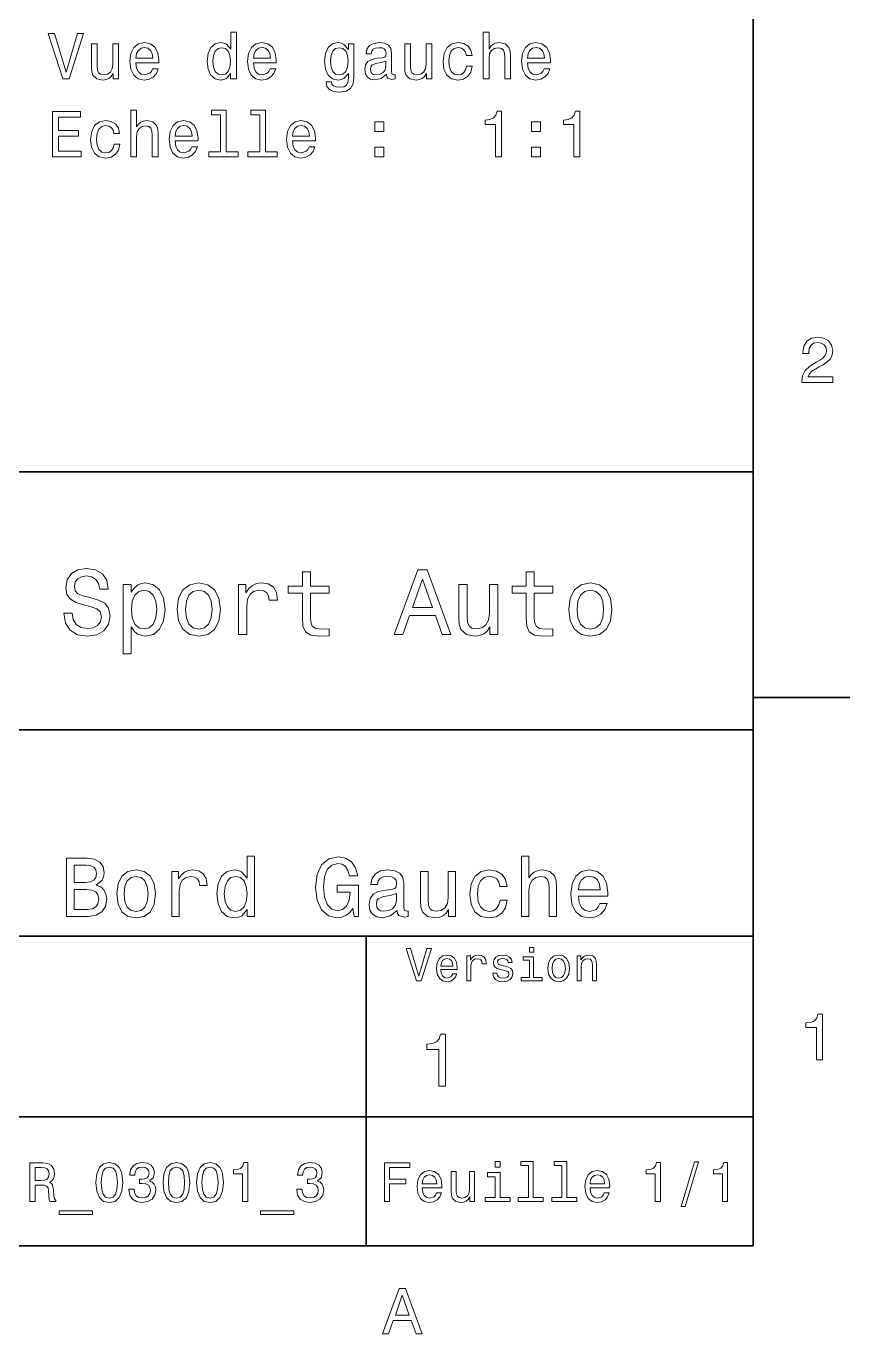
# Model space of a CAD drawing. Extents: x 0 to 297, y 0 to 210.
# Drawn here: x 230.6 to 294.5, y 3.2 to 104.5 of the extents above; entities that cross this region are included whole.
import ezdxf

# ---------------------------------------------------------------- set-up
doc = ezdxf.new("R2010")
doc.units = 0

msp = doc.modelspace()

# ---------------------------------------------------------------- linework, layer by layer
at = {"color": 7, "lineweight": 35}
for p, q in [((287, 10), (287, 200)), ((97, 70), (287, 70)), ((287, 70), (287, 10)), ((162, 50), (287, 50)), ((162, 34), (287, 34)), ((257, 10), (257, 34)), ((162, 20), (287, 20)), ((10, 10), (287, 10)), ((97, 10), (287, 10))]:
    msp.add_line(p, q, dxfattribs=at)
at = {"color": 7, "lineweight": 35, "ltscale": 0.1875}
msp.add_line((287, 52.5), (294.5, 52.5), dxfattribs=at)
at = {"color": 7, "lineweight": 13}
for points in [[(234.602112, 103.968216), (233.724579, 100.987671), (232.821854, 103.968216), (232.342743, 103.968216), (233.472427, 100.463173), (233.976746, 100.463173), (235.081207, 103.968216)], [(246.488998, 100.88176), (246.488998, 100.463173), (246.9328, 100.463173), (246.9328, 104.084213), (246.494034, 104.084213), (246.494034, 102.757843), (246.156143, 103.141129), (245.949371, 103.231903), (245.712341, 103.267204), (245.283661, 103.166344), (244.950806, 102.883919), (244.733948, 102.430031), (244.65831, 101.819801), (244.733948, 101.209572), (244.950806, 100.750633), (245.283661, 100.463173), (245.712341, 100.367355), (245.949371, 100.402657), (246.161179, 100.493431)], [(266.076904, 100.463173), (266.520691, 100.463173), (266.520691, 102.026573), (266.566071, 102.384644), (266.712341, 102.646889), (266.93927, 102.808273), (267.241882, 102.86879), (267.483948, 102.818359), (267.635254, 102.68219), (267.710907, 102.455246), (267.736115, 102.152657), (267.736115, 100.463173), (268.179932, 100.463173), (268.179932, 102.243431), (268.159729, 102.601501), (268.06897, 102.899055), (267.771423, 103.171387), (267.307434, 103.267204), (267.055267, 103.231903), (266.838409, 103.136086), (266.65686, 102.984787), (266.520691, 102.778015), (266.520691, 104.084213), (266.076904, 104.084213)], [(237.80455, 103.171387), (237.360748, 103.171387), (237.360748, 101.607986), (237.310318, 101.244873), (237.164063, 100.982628), (236.937119, 100.821243), (236.639572, 100.770813), (236.402542, 100.811157), (236.251236, 100.93219), (236.165512, 101.138962), (236.14534, 101.431473), (236.14534, 103.171387), (235.701538, 103.171387), (235.701538, 101.391129), (235.71666, 101.033058), (235.812485, 100.735504), (236.104996, 100.463173), (236.574005, 100.367355), (236.826172, 100.402657), (237.04303, 100.493431), (237.22963, 100.649773), (237.38092, 100.876717), (237.38092, 100.463173), (237.80455, 100.463173)], [(239.141006, 101.688675), (240.916229, 101.688675), (240.921265, 101.895447), (240.840576, 102.475418), (240.618683, 102.909142), (240.265656, 103.171387), (239.796631, 103.267204), (239.337692, 103.166344), (238.984665, 102.883919), (238.757721, 102.424988), (238.677032, 101.819801), (238.752686, 101.199486), (238.97963, 100.74559), (239.327606, 100.463173), (239.781494, 100.367355), (240.174866, 100.432915), (240.497635, 100.604385), (240.734665, 100.876717), (240.870834, 101.23983), (240.432083, 101.23983), (240.341293, 101.038101), (240.210175, 100.886803), (239.836975, 100.76577), (239.549515, 100.821243), (239.332657, 100.997757), (239.191437, 101.285217), (239.141006, 101.673546)], [(239.141006, 102.061874), (239.196487, 102.409859), (239.332657, 102.667061), (239.539429, 102.823402), (239.811768, 102.878876), (240.079056, 102.823402), (240.285828, 102.667061), (240.411911, 102.409859), (240.457291, 102.061874)], [(245.787979, 102.86879), (246.08049, 102.798187), (246.302399, 102.601501), (246.433517, 102.273689), (246.483948, 101.819801), (246.433517, 101.36087), (246.302399, 101.033058), (246.08049, 100.831329), (245.787979, 100.76577), (245.510605, 100.831329), (245.298798, 101.033058), (245.157578, 101.365913), (245.112198, 101.819801), (245.157578, 102.268646), (245.298798, 102.596458), (245.510605, 102.798187)], [(248.249084, 101.688675), (250.024292, 101.688675), (250.029343, 101.895447), (249.948654, 102.475418), (249.726746, 102.909142), (249.373718, 103.171387), (248.904694, 103.267204), (248.44577, 103.166344), (248.092743, 102.883919), (247.865799, 102.424988), (247.78511, 101.819801), (247.860748, 101.199486), (248.087692, 100.74559), (248.435684, 100.463173), (248.889572, 100.367355), (249.282944, 100.432915), (249.605713, 100.604385), (249.842743, 100.876717), (249.978912, 101.23983), (249.540146, 101.23983), (249.449371, 101.038101), (249.318237, 100.886803), (248.945053, 100.76577), (248.657578, 100.821243), (248.44072, 100.997757), (248.299515, 101.285217), (248.249084, 101.673546)], [(248.249084, 102.061874), (248.30455, 102.409859), (248.44072, 102.667061), (248.647491, 102.823402), (248.91983, 102.878876), (249.187119, 102.823402), (249.39389, 102.667061), (249.519974, 102.409859), (249.565369, 102.061874)], [(256.040863, 100.584213), (256.040863, 103.171387), (255.617233, 103.171387), (255.617233, 102.732628), (255.269257, 103.131042), (255.057434, 103.231903), (254.820404, 103.267204), (254.391739, 103.166344), (254.058884, 102.883919), (253.842026, 102.430031), (253.766373, 101.819801), (253.842026, 101.204529), (254.058884, 100.750633), (254.391739, 100.463173), (254.820404, 100.367355), (255.062485, 100.402657), (255.264206, 100.493431), (255.617233, 100.876717), (255.617233, 100.493431), (255.576889, 100.190842), (255.465942, 99.973976), (255.25412, 99.8479), (254.936401, 99.802513), (254.659027, 99.832771), (254.462341, 99.908417), (254.346344, 100.039543), (254.311035, 100.216057), (253.88237, 100.216057), (253.88237, 100.195885), (253.947937, 99.873116), (254.149658, 99.631042), (254.472427, 99.474701), (254.911194, 99.419228), (255.435684, 99.494873), (255.783661, 99.706688), (255.980347, 100.074844)], [(254.225311, 101.819801), (254.270691, 102.268646), (254.40686, 102.601501), (254.618683, 102.798187), (254.901093, 102.86879), (255.198654, 102.798187), (255.420547, 102.601501), (255.556717, 102.268646), (255.607147, 101.819801), (255.556717, 101.36087), (255.420547, 101.033058), (255.198654, 100.831329), (254.901093, 100.76577), (254.618683, 100.831329), (254.40686, 101.033058), (254.270691, 101.365913)], [(258.577606, 100.8162), (258.577606, 100.801071), (258.602814, 100.629601), (258.678467, 100.50856), (258.996185, 100.412743), (259.243317, 100.453087), (259.243317, 100.796028), (259.137421, 100.780899), (258.996185, 100.846458), (258.970978, 101.048187), (258.970978, 102.450203), (258.910461, 102.808273), (258.733948, 103.060432), (258.426331, 103.211731), (257.992584, 103.267204), (257.56897, 103.206688), (257.256287, 103.035217), (257.059601, 102.767929), (256.994049, 102.414902), (256.994049, 102.384644), (257.392456, 102.384644), (257.427765, 102.596458), (257.538696, 102.747757), (257.720276, 102.838531), (257.977478, 102.873833), (258.224579, 102.848618), (258.401093, 102.772972), (258.507019, 102.641846), (258.542297, 102.460289), (258.522125, 102.248474), (258.441437, 102.14257), (258.239716, 102.092133), (257.861481, 102.051788), (257.427765, 101.961014), (257.120117, 101.799629), (256.938568, 101.54747), (256.883087, 101.174271), (256.933533, 100.841415), (257.089844, 100.594299), (257.34201, 100.437958), (257.690002, 100.382484), (258.159027, 100.488388)], [(262.092743, 103.171387), (261.648926, 103.171387), (261.648926, 101.607986), (261.598511, 101.244873), (261.45224, 100.982628), (261.225311, 100.821243), (260.927765, 100.770813), (260.690735, 100.811157), (260.539429, 100.93219), (260.453705, 101.138962), (260.433533, 101.431473), (260.433533, 103.171387), (259.989716, 103.171387), (259.989716, 101.391129), (260.004852, 101.033058), (260.100677, 100.735504), (260.393188, 100.463173), (260.862183, 100.367355), (261.114349, 100.402657), (261.331207, 100.493431), (261.517822, 100.649773), (261.669098, 100.876717), (261.669098, 100.463173), (262.092743, 100.463173)], [(264.765656, 102.273689), (265.204407, 102.273689), (265.113647, 102.677147), (264.89679, 102.994873), (264.558868, 103.191559), (264.120117, 103.267204), (263.635956, 103.166344), (263.267822, 102.883919), (263.035828, 102.424988), (262.955139, 101.809715), (263.030792, 101.199486), (263.257721, 100.74559), (263.615784, 100.463173), (264.10498, 100.367355), (264.538696, 100.443001), (264.876587, 100.654816), (265.108582, 100.987671), (265.209442, 101.431473), (264.785828, 101.431473), (264.710175, 101.149055), (264.56897, 100.937233), (264.367249, 100.806114), (264.120117, 100.76577), (263.812469, 100.831329), (263.590576, 101.033058), (263.454407, 101.36087), (263.409027, 101.824844), (263.454407, 102.278732), (263.595612, 102.606544), (263.822571, 102.808273), (264.120117, 102.878876), (264.382355, 102.833488), (264.579041, 102.717499), (264.710175, 102.525856)], [(269.501251, 101.688675), (271.276459, 101.688675), (271.281494, 101.895447), (271.200806, 102.475418), (270.978912, 102.909142), (270.625885, 103.171387), (270.15686, 103.267204), (269.697937, 103.166344), (269.34491, 102.883919), (269.11795, 102.424988), (269.037262, 101.819801), (269.112915, 101.199486), (269.339844, 100.74559), (269.687836, 100.463173), (270.141724, 100.367355), (270.535095, 100.432915), (270.85788, 100.604385), (271.09491, 100.876717), (271.231079, 101.23983), (270.792297, 101.23983), (270.701538, 101.038101), (270.570404, 100.886803), (270.197205, 100.76577), (269.909729, 100.821243), (269.692871, 100.997757), (269.551666, 101.285217), (269.501251, 101.673546)], [(269.501251, 102.061874), (269.556702, 102.409859), (269.692871, 102.667061), (269.899658, 102.823402), (270.171997, 102.878876), (270.43927, 102.823402), (270.646057, 102.667061), (270.772125, 102.409859), (270.817505, 102.061874)], [(258.527191, 101.411301), (258.466675, 101.149055), (258.305267, 100.947319), (258.063202, 100.8162), (257.765656, 100.770813), (257.574005, 100.796028), (257.437836, 100.876717), (257.352112, 101.017929), (257.326904, 101.214615), (257.347076, 101.391129), (257.427765, 101.517204), (257.750519, 101.658417), (258.159027, 101.718933), (258.527191, 101.839973)], [(232.665512, 94.416344), (234.884521, 94.416344), (234.884521, 94.839973), (233.129486, 94.839973), (233.129486, 96.025131), (234.692886, 96.025131), (234.692886, 96.443718), (233.129486, 96.443718), (233.129486, 97.492714), (234.844177, 97.492714), (234.844177, 97.916344), (232.665512, 97.916344)], [(238.752686, 94.416344), (239.196487, 94.416344), (239.196487, 95.979744), (239.241882, 96.337814), (239.388123, 96.60006), (239.615082, 96.761444), (239.917664, 96.82196), (240.159744, 96.77153), (240.311035, 96.635361), (240.386688, 96.408417), (240.411911, 96.105827), (240.411911, 94.416344), (240.855713, 94.416344), (240.855713, 96.196602), (240.835541, 96.554672), (240.744751, 96.852226), (240.447205, 97.124557), (239.983231, 97.220375), (239.731064, 97.185074), (239.514206, 97.089256), (239.332657, 96.937958), (239.196487, 96.731186), (239.196487, 98.037384), (238.752686, 98.037384)], [(245.707291, 97.664185), (245.707291, 94.789543), (244.794464, 94.789543), (244.794464, 94.416344), (247.058884, 94.416344), (247.058884, 94.789543), (246.151093, 94.789543), (246.151093, 98.037384), (245.011322, 98.037384), (245.011322, 97.664185)], [(248.743317, 97.664185), (248.743317, 94.789543), (247.83049, 94.789543), (247.83049, 94.416344), (250.09491, 94.416344), (250.09491, 94.789543), (249.187119, 94.789543), (249.187119, 98.037384), (248.047348, 98.037384), (248.047348, 97.664185)], [(267.03006, 94.416344), (267.488983, 94.416344), (267.488983, 97.941559), (267.146057, 97.941559), (267.055267, 97.633926), (266.873718, 97.427155), (266.596344, 97.306114), (266.213043, 97.26577), (266.213043, 96.9077), (267.03006, 96.9077)], [(273.102112, 94.416344), (273.561035, 94.416344), (273.561035, 97.941559), (273.218109, 97.941559), (273.127319, 97.633926), (272.94577, 97.427155), (272.668396, 97.306114), (272.285095, 97.26577), (272.285095, 96.9077), (273.102112, 96.9077)], [(237.441437, 96.22686), (237.880203, 96.22686), (237.789429, 96.630318), (237.572571, 96.948044), (237.234665, 97.14473), (236.795914, 97.220375), (236.311768, 97.119514), (235.943604, 96.83709), (235.711624, 96.378159), (235.63092, 95.762886), (235.706573, 95.152657), (235.933517, 94.698761), (236.291595, 94.416344), (236.780777, 94.320526), (237.214493, 94.396172), (237.552399, 94.607986), (237.784378, 94.940842), (237.885254, 95.384644), (237.461624, 95.384644), (237.385971, 95.102226), (237.244751, 94.890404), (237.04303, 94.759285), (236.795914, 94.718941), (236.488281, 94.7845), (236.266373, 94.986229), (236.130203, 95.314041), (236.084808, 95.778015), (236.130203, 96.231903), (236.271408, 96.559715), (236.498367, 96.761444), (236.795914, 96.832047), (237.058151, 96.786659), (237.254852, 96.67067), (237.385971, 96.479027)], [(242.177032, 95.641846), (243.952255, 95.641846), (243.957291, 95.848618), (243.876602, 96.428589), (243.654694, 96.862312), (243.301682, 97.124557), (242.832657, 97.220375), (242.373718, 97.119514), (242.020691, 96.83709), (241.793747, 96.378159), (241.713058, 95.772972), (241.788712, 95.152657), (242.015656, 94.698761), (242.363632, 94.416344), (242.81752, 94.320526), (243.210892, 94.386086), (243.533661, 94.557556), (243.770691, 94.829887), (243.90686, 95.193001), (243.468109, 95.193001), (243.377319, 94.991272), (243.246201, 94.839973), (242.873001, 94.718941), (242.585541, 94.774414), (242.368683, 94.950928), (242.227463, 95.238388), (242.177032, 95.626717)], [(242.177032, 96.015045), (242.232513, 96.363029), (242.368683, 96.620232), (242.575455, 96.776573), (242.847778, 96.832047), (243.115082, 96.776573), (243.321854, 96.620232), (243.447922, 96.363029), (243.493317, 96.015045)], [(251.28511, 95.641846), (253.060318, 95.641846), (253.065369, 95.848618), (252.98468, 96.428589), (252.762772, 96.862312), (252.409744, 97.124557), (251.94072, 97.220375), (251.481796, 97.119514), (251.128769, 96.83709), (250.901825, 96.378159), (250.821121, 95.772972), (250.896774, 95.152657), (251.123718, 94.698761), (251.47171, 94.416344), (251.925598, 94.320526), (252.31897, 94.386086), (252.641739, 94.557556), (252.878769, 94.829887), (253.014923, 95.193001), (252.576172, 95.193001), (252.485397, 94.991272), (252.354263, 94.839973), (251.981064, 94.718941), (251.693604, 94.774414), (251.476746, 94.950928), (251.335541, 95.238388), (251.28511, 95.626717)], [(251.28511, 96.015045), (251.340576, 96.363029), (251.476746, 96.620232), (251.683517, 96.776573), (251.955856, 96.832047), (252.223145, 96.776573), (252.429916, 96.620232), (252.556, 96.363029), (252.601379, 96.015045)], [(257.664795, 96.373116), (258.360748, 96.373116), (258.360748, 97.124557), (257.664795, 97.124557)], [(269.808868, 96.373116), (270.504852, 96.373116), (270.504852, 97.124557), (269.808868, 97.124557)], [(257.664795, 94.416344), (258.360748, 94.416344), (258.360748, 95.167786), (257.664795, 95.167786)], [(269.808868, 94.416344), (270.504852, 94.416344), (270.504852, 95.167786), (269.808868, 95.167786)], [(290.76947, 76.916786), (293.175079, 76.916786), (293.175079, 77.350502), (291.273773, 77.350502), (291.3797, 77.587532), (291.561249, 77.784218), (292.121033, 78.142288), (292.418579, 78.293587), (292.751434, 78.510445), (292.988464, 78.762604), (293.124634, 79.060158), (293.175079, 79.398056), (293.089355, 79.821686), (292.852325, 80.154541), (292.489197, 80.366356), (292.020172, 80.442001), (291.536041, 80.35627), (291.167877, 80.119232), (290.930847, 79.740997), (290.850159, 79.241714), (290.850159, 79.171112), (291.309082, 79.171112), (291.309082, 79.211456), (291.354462, 79.554398), (291.490631, 79.806557), (291.707489, 79.967941), (291.994965, 80.023415), (292.287476, 79.972984), (292.504333, 79.846901), (292.645538, 79.650215), (292.695984, 79.403099), (292.660675, 79.171112), (292.56485, 78.974426), (292.403473, 78.802956), (292.181549, 78.651657), (291.884003, 78.490273), (291.389771, 78.177589), (291.041779, 77.844742), (290.835022, 77.441284), (290.76947, 76.931915)], [(234.20462, 59.030979), (233.548996, 59.030979), (233.693085, 58.267288), (234.053314, 57.70533), (234.608078, 57.366714), (235.357361, 57.244236), (236.099426, 57.359509), (236.654175, 57.67651), (237.007202, 58.17363), (237.136902, 58.82925), (237.028824, 59.420029), (236.726227, 59.801872), (236.236313, 60.054031), (235.580704, 60.241352), (235.018738, 60.378242), (234.651306, 60.536743), (234.442368, 60.767288), (234.377533, 61.127522), (234.442368, 61.451729), (234.629684, 61.696686), (234.917877, 61.862389), (235.314133, 61.920029), (235.71759, 61.84798), (236.034592, 61.653458), (236.24353, 61.32925), (236.344391, 60.889767), (237, 60.889767), (237, 60.904179), (236.884735, 61.581409), (236.546112, 62.085732), (236.01297, 62.402737), (235.292511, 62.510807), (234.644104, 62.402737), (234.139771, 62.100143), (233.815567, 61.631844), (233.700287, 61.026657), (233.793961, 60.486309), (234.067734, 60.118874), (234.5, 59.873917), (235.09079, 59.6866), (235.674362, 59.520893), (236.113831, 59.362389), (236.380402, 59.131844), (236.47406, 58.757202), (236.387619, 58.375359), (236.164276, 58.087173), (235.825653, 57.907059), (235.386169, 57.849422), (234.896255, 57.928673), (234.521622, 58.159222), (234.283875, 58.533859)], [(252.05043, 60.579971), (252.05043, 58.64193), (252.093658, 58.015129), (252.29538, 57.582851), (252.698853, 57.330688), (253.383286, 57.244236), (254.132568, 57.280258), (254.132568, 57.827808), (253.585022, 57.78458), (253.087891, 57.842216), (252.82132, 58.022331), (252.706055, 58.324928), (252.684448, 58.75), (252.684448, 60.579971), (254.132568, 60.579971), (254.132568, 61.120316), (252.684448, 61.120316), (252.684448, 62.251438), (252.05043, 62.251438), (252.05043, 61.120316), (250.955322, 61.120316), (250.955322, 60.579971)], [(259.175781, 57.381123), (259.838623, 57.381123), (260.364563, 58.850864), (262.360229, 58.850864), (262.886169, 57.381123), (263.563416, 57.381123), (261.733429, 62.388329), (260.998566, 62.388329)], [(269.399109, 60.579971), (269.399109, 58.64193), (269.442352, 58.015129), (269.644073, 57.582851), (270.047546, 57.330688), (270.731995, 57.244236), (271.481262, 57.280258), (271.481262, 57.827808), (270.933716, 57.78458), (270.436584, 57.842216), (270.170013, 58.022331), (270.054749, 58.324928), (270.033142, 58.75), (270.033142, 60.579971), (271.481262, 60.579971), (271.481262, 61.120316), (270.033142, 61.120316), (270.033142, 62.251438), (269.399109, 62.251438), (269.399109, 61.120316), (268.304016, 61.120316), (268.304016, 60.579971)], [(238.786743, 60.652016), (238.786743, 61.25), (238.15274, 61.25), (238.15274, 55.882565), (238.786743, 55.882565), (238.786743, 57.971901), (239.010101, 57.633286), (239.262253, 57.409943), (239.896271, 57.244236), (240.50145, 57.381123), (240.976959, 57.791786), (241.286743, 58.440201), (241.402023, 59.319164), (241.286743, 60.190922), (240.976959, 60.839336), (240.50145, 61.242794), (239.896271, 61.386887), (239.550446, 61.343658), (239.255051, 61.206772), (239.002899, 60.976223)], [(242.338623, 59.311958), (242.453888, 58.432995), (242.785309, 57.78458), (243.311249, 57.381123), (244.017303, 57.244236), (244.716141, 57.381123), (245.242081, 57.777374), (245.573486, 58.425793), (245.695969, 59.311958), (245.573486, 60.190922), (245.242081, 60.846542), (244.716141, 61.242794), (244.017303, 61.386887), (243.311249, 61.242794), (242.785309, 60.839336), (242.453888, 60.190922)], [(247.100861, 57.381123), (247.734863, 57.381123), (247.734863, 59.592937), (247.799713, 60.12608), (247.994232, 60.507923), (248.311249, 60.738472), (248.736313, 60.817722), (249.053314, 60.767288), (249.291077, 60.623199), (249.435165, 60.378242), (249.485596, 60.046829), (250.126801, 60.046829), (250.040344, 60.630402), (249.802597, 61.048271), (249.406342, 61.30043), (248.865997, 61.386887), (248.498566, 61.32925), (248.181549, 61.185158), (247.900574, 60.940201), (247.677246, 60.608788), (247.677246, 61.25), (247.100861, 61.25)], [(260.595093, 59.463257), (261.365997, 61.667866), (262.136902, 59.463257)], [(267.194519, 61.25), (266.560516, 61.25), (266.560516, 59.016571), (266.488464, 58.497837), (266.279541, 58.123196), (265.955322, 57.892651), (265.530243, 57.820602), (265.19165, 57.878242), (264.975494, 58.051151), (264.853027, 58.346542), (264.824219, 58.764408), (264.824219, 61.25), (264.190186, 61.25), (264.190186, 58.706772), (264.211792, 58.195244), (264.348694, 57.770172), (264.766571, 57.381123), (265.436584, 57.244236), (265.796814, 57.294666), (266.106628, 57.424351), (266.373199, 57.647694), (266.589325, 57.971901), (266.589325, 57.381123), (267.194519, 57.381123)], [(272.698853, 59.311958), (272.814117, 58.432995), (273.145508, 57.78458), (273.671448, 57.381123), (274.377502, 57.244236), (275.076355, 57.381123), (275.602295, 57.777374), (275.933716, 58.425793), (276.056183, 59.311958), (275.933716, 60.190922), (275.602295, 60.846542), (275.076355, 61.242794), (274.377502, 61.386887), (273.671448, 61.242794), (273.145508, 60.839336), (272.814117, 60.190922)], [(239.788193, 57.8134), (239.363129, 57.907059), (239.053314, 58.195244), (238.858795, 58.663544), (238.793945, 59.319164), (238.858795, 59.967579), (239.053314, 60.435879), (239.363129, 60.716858), (239.788193, 60.817722), (240.177246, 60.716858), (240.48703, 60.428673), (240.681564, 59.960373), (240.753601, 59.319164), (240.681564, 58.67075), (240.48703, 58.195244), (240.177246, 57.907059)], [(242.98703, 59.319164), (243.05188, 59.967579), (243.253601, 60.435879), (243.57782, 60.72406), (244.017303, 60.824928), (244.449585, 60.72406), (244.773773, 60.443081), (244.97551, 59.967579), (245.047546, 59.319164), (244.97551, 58.663544), (244.773773, 58.188038), (244.449585, 57.899853), (244.017303, 57.806194), (243.57782, 57.899853), (243.253601, 58.188038), (243.05188, 58.663544)], [(273.34726, 59.319164), (273.412109, 59.967579), (273.613831, 60.435879), (273.938019, 60.72406), (274.377502, 60.824928), (274.809784, 60.72406), (275.134003, 60.443081), (275.335724, 59.967579), (275.407776, 59.319164), (275.335724, 58.663544), (275.134003, 58.188038), (274.809784, 57.899853), (274.377502, 57.806194), (273.938019, 57.899853), (273.613831, 58.188038), (273.412109, 58.663544)], [(236.069168, 37.961815), (236.523056, 38.337894), (236.639771, 38.590778), (236.67868, 38.902016), (236.594391, 39.388329), (236.341507, 39.738472), (235.932999, 39.95245), (235.362396, 40.030258), (233.760803, 40.030258), (233.760803, 35.530258), (235.453171, 35.530258), (236.056198, 35.621037), (236.503601, 35.886887), (236.782425, 36.308357), (236.879684, 36.87896), (236.82132, 37.261528), (236.66571, 37.57925), (236.412827, 37.812679)], [(247.766571, 36.068443), (247.766571, 35.530258), (248.337189, 35.530258), (248.337189, 40.185879), (247.773056, 40.185879), (247.773056, 38.480545), (247.338623, 38.973343), (247.072769, 39.090057), (246.768005, 39.135445), (246.216858, 39.005764), (245.78891, 38.642651), (245.510101, 38.059078), (245.412827, 37.274494), (245.510101, 36.489914), (245.78891, 35.899857), (246.216858, 35.530258), (246.768005, 35.407059), (247.072769, 35.45245), (247.345108, 35.569164)], [(255.96254, 36.133286), (256.072754, 35.530258), (256.396973, 35.530258), (256.396973, 37.961815), (254.756485, 37.961815), (254.756485, 37.41066), (255.768005, 37.41066), (255.768005, 37.371758), (255.690216, 36.775215), (255.482712, 36.334293), (255.164978, 36.055473), (254.769455, 35.964695), (254.328537, 36.081409), (253.984863, 36.431557), (253.764404, 37.008644), (253.6866, 37.799709), (253.757935, 38.584293), (253.978394, 39.161381), (254.328537, 39.511528), (254.80188, 39.634724), (255.126083, 39.569885), (255.391937, 39.388329), (255.586456, 39.083572), (255.696686, 38.675072), (256.338623, 38.675072), (256.170044, 39.29755), (255.85231, 39.764408), (255.404907, 40.049709), (254.84079, 40.153458), (254.101593, 39.991352), (253.543945, 39.518009), (253.187317, 38.772331), (253.064117, 37.780258), (253.187317, 36.7817), (253.543945, 36.036022), (254.069168, 35.562679), (254.73056, 35.407059), (255.100159, 35.458931), (255.430847, 35.588615), (255.716141, 35.815559)], [(269.047546, 35.530258), (269.618164, 35.530258), (269.618164, 37.540344), (269.676514, 38.000721), (269.864563, 38.337894), (270.156342, 38.545387), (270.54538, 38.623199), (270.856628, 38.558357), (271.051147, 38.383286), (271.148407, 38.091499), (271.180847, 37.70245), (271.180847, 35.530258), (271.751434, 35.530258), (271.751434, 37.819164), (271.725494, 38.279537), (271.608795, 38.662102), (271.226227, 39.012245), (270.6297, 39.135445), (270.305481, 39.090057), (270.026672, 38.966858), (269.793213, 38.772331), (269.618164, 38.506485), (269.618164, 40.185879), (269.047546, 40.185879)], [(235.239197, 38.162823), (234.357361, 38.162823), (234.357361, 39.492073), (235.291077, 39.492073), (235.641205, 39.453171), (235.887604, 39.336452), (236.036743, 39.135445), (236.088623, 38.837173), (236.030258, 38.538902), (235.874634, 38.331409), (235.608795, 38.201729)], [(237.651306, 37.268009), (237.755051, 36.476944), (238.053314, 35.893372), (238.526657, 35.530258), (239.162109, 35.407059), (239.791077, 35.530258), (240.264404, 35.886887), (240.562683, 36.470459), (240.672913, 37.268009), (240.562683, 38.059078), (240.264404, 38.649136), (239.791077, 39.005764), (239.162109, 39.135445), (238.526657, 39.005764), (238.053314, 38.642651), (237.755051, 38.059078)], [(238.234863, 37.274494), (238.293228, 37.858067), (238.474792, 38.279537), (238.766571, 38.538902), (239.162109, 38.629681), (239.551147, 38.538902), (239.842941, 38.286022), (240.024506, 37.858067), (240.08934, 37.274494), (240.024506, 36.684437), (239.842941, 36.256481), (239.551147, 35.997116), (239.162109, 35.912823), (238.766571, 35.997116), (238.474792, 36.256481), (238.293228, 36.684437)], [(241.937317, 35.530258), (242.507935, 35.530258), (242.507935, 37.520893), (242.566284, 38.000721), (242.741364, 38.344379), (243.026672, 38.551872), (243.409225, 38.623199), (243.694519, 38.577808), (243.908508, 38.448124), (244.038193, 38.227665), (244.083588, 37.929394), (244.660675, 37.929394), (244.582855, 38.454609), (244.368881, 38.830692), (244.012253, 39.057636), (243.52594, 39.135445), (243.195251, 39.083572), (242.909943, 38.953888), (242.657074, 38.733429), (242.456055, 38.435158), (242.456055, 39.012245), (241.937317, 39.012245)], [(246.86528, 38.623199), (247.241364, 38.532421), (247.526672, 38.279537), (247.695251, 37.858067), (247.760101, 37.274494), (247.695251, 36.684437), (247.526672, 36.262966), (247.241364, 36.003601), (246.86528, 35.919308), (246.508652, 36.003601), (246.236313, 36.262966), (246.054749, 36.690922), (245.996399, 37.274494), (246.054749, 37.851585), (246.236313, 38.273052), (246.508652, 38.532421)], [(259.40564, 35.98415), (259.40564, 35.964695), (259.438049, 35.744236), (259.535309, 35.588615), (259.943817, 35.465416), (260.261536, 35.517288), (260.261536, 35.958214), (260.125366, 35.938759), (259.943817, 36.023052), (259.911377, 36.282421), (259.911377, 38.085014), (259.833588, 38.545387), (259.606628, 38.869595), (259.21109, 39.064121), (258.653442, 39.135445), (258.108795, 39.057636), (257.706787, 38.837173), (257.453888, 38.493515), (257.369598, 38.039623), (257.369598, 38.000721), (257.881836, 38.000721), (257.927246, 38.273052), (258.069885, 38.467579), (258.303314, 38.584293), (258.634003, 38.629681), (258.951721, 38.59726), (259.17868, 38.5), (259.31485, 38.331409), (259.360229, 38.09798), (259.33429, 37.825645), (259.23056, 37.68948), (258.971191, 37.624638), (258.484863, 37.572765), (257.927246, 37.456051), (257.531708, 37.248558), (257.298279, 36.924351), (257.226959, 36.444523), (257.291779, 36.016571), (257.492798, 35.698845), (257.817017, 35.497837), (258.264404, 35.426514), (258.867432, 35.562679)], [(263.925079, 39.012245), (263.354462, 39.012245), (263.354462, 37.002159), (263.289612, 36.535301), (263.101593, 36.198124), (262.809814, 35.990631), (262.427246, 35.925793), (262.122498, 35.977665), (261.927948, 36.133286), (261.817719, 36.399136), (261.791779, 36.775215), (261.791779, 39.012245), (261.221191, 39.012245), (261.221191, 36.723343), (261.240631, 36.262966), (261.363831, 35.880402), (261.739929, 35.530258), (262.342957, 35.407059), (262.667145, 35.45245), (262.945984, 35.569164), (263.185883, 35.770172), (263.380402, 36.061958), (263.380402, 35.530258), (263.925079, 35.530258)], [(267.361664, 37.858067), (267.925781, 37.858067), (267.809082, 38.376801), (267.530273, 38.785301), (267.095825, 39.038185), (266.531708, 39.135445), (265.909241, 39.005764), (265.435883, 38.642651), (265.137604, 38.052593), (265.033875, 37.261528), (265.131134, 36.476944), (265.422913, 35.893372), (265.883301, 35.530258), (266.512268, 35.407059), (267.069885, 35.504322), (267.504333, 35.776657), (267.802612, 36.204609), (267.932281, 36.775215), (267.387604, 36.775215), (267.290344, 36.412102), (267.108795, 36.139767), (266.849426, 35.97118), (266.531708, 35.919308), (266.136169, 36.003601), (265.850861, 36.262966), (265.675781, 36.684437), (265.617432, 37.280979), (265.675781, 37.864552), (265.857361, 38.286022), (266.149139, 38.545387), (266.531708, 38.636166), (266.868896, 38.577808), (267.121765, 38.428673), (267.290344, 38.182274)], [(273.450287, 37.105907), (275.732727, 37.105907), (275.739197, 37.371758), (275.635437, 38.117435), (275.350159, 38.675072), (274.89624, 39.012245), (274.293213, 39.135445), (273.703186, 39.005764), (273.249268, 38.642651), (272.957489, 38.052593), (272.85376, 37.274494), (272.951019, 36.476944), (273.242798, 35.893372), (273.690186, 35.530258), (274.273773, 35.407059), (274.779541, 35.491352), (275.194519, 35.711815), (275.499268, 36.061958), (275.674347, 36.528816), (275.110229, 36.528816), (274.99353, 36.269451), (274.824921, 36.074928), (274.345093, 35.919308), (273.975494, 35.990631), (273.696686, 36.217579), (273.515137, 36.587173), (273.450287, 37.086452)], [(273.450287, 37.585735), (273.521606, 38.033138), (273.696686, 38.363831), (273.962524, 38.564842), (274.312683, 38.636166), (274.656342, 38.564842), (274.92218, 38.363831), (275.08429, 38.033138), (275.142639, 37.585735)], [(235.381851, 36.068443), (234.357361, 36.068443), (234.357361, 37.618156), (235.323486, 37.618156), (235.731995, 37.572765), (236.023773, 37.4366), (236.198853, 37.203171), (236.257202, 36.865993), (236.198853, 36.509365), (236.036743, 36.262966), (235.764404, 36.113831)], [(259.34079, 36.749279), (259.26297, 36.412102), (259.055481, 36.152737), (258.744232, 35.98415), (258.361664, 35.925793), (258.115295, 35.958214), (257.940216, 36.061958), (257.829956, 36.243515), (257.797546, 36.496395), (257.823486, 36.723343), (257.927246, 36.885445), (258.342224, 37.067001), (258.867432, 37.14481), (259.34079, 37.30043)], [(261.71109, 33.03458), (261.08429, 30.905619), (260.439484, 33.03458), (260.09726, 33.03458), (260.904175, 30.530979), (261.264404, 30.530979), (262.053314, 33.03458)], [(262.784576, 31.40634), (264.052582, 31.40634), (264.056183, 31.554033), (263.998566, 31.9683), (263.840057, 32.278099), (263.587891, 32.465416), (263.252869, 32.533859), (262.925079, 32.461815), (262.672913, 32.260086), (262.510803, 31.932276), (262.453156, 31.5), (262.507202, 31.056915), (262.669312, 30.732708), (262.917877, 30.530979), (263.242065, 30.462536), (263.523041, 30.509365), (263.753601, 30.631844), (263.922913, 30.826368), (264.020172, 31.085733), (263.706787, 31.085733), (263.641937, 30.941643), (263.548279, 30.833572), (263.281708, 30.747118), (263.076355, 30.786743), (262.921478, 30.912823), (262.820618, 31.118155), (262.784576, 31.395533)], [(264.794678, 30.530979), (265.111664, 30.530979), (265.111664, 31.636887), (265.144104, 31.903458), (265.241364, 32.094379), (265.399841, 32.209652), (265.612396, 32.249279), (265.770905, 32.224064), (265.889771, 32.152016), (265.961823, 32.029537), (265.98703, 31.863832), (266.307648, 31.863832), (266.264404, 32.155621), (266.145538, 32.364552), (265.947418, 32.490635), (265.677246, 32.533859), (265.49353, 32.505043), (265.335022, 32.432995), (265.194519, 32.310516), (265.082855, 32.144814), (265.082855, 32.465416), (264.794678, 32.465416)], [(267.791779, 31.658501), (267.485596, 31.730547), (267.258636, 31.8134), (267.182983, 31.982708), (267.20462, 32.101585), (267.280273, 32.188038), (267.40274, 32.242073), (267.579254, 32.263687), (267.748566, 32.242073), (267.881836, 32.177231), (267.968292, 32.079971), (268.004333, 31.950287), (268.314117, 31.950287), (268.314117, 31.957493), (268.260101, 32.191643), (268.112396, 32.375359), (267.881836, 32.490635), (267.579254, 32.533859), (267.273041, 32.490635), (267.049713, 32.371758), (266.90921, 32.195244), (266.865997, 31.971901), (266.898407, 31.755764), (266.999268, 31.604465), (267.164978, 31.496397), (267.406342, 31.420748), (267.759369, 31.334293), (267.975494, 31.244236), (268.033142, 31.17219), (268.054749, 31.064121), (268.022339, 30.930836), (267.935883, 30.829971), (267.79538, 30.765129), (267.608063, 30.743515), (267.409943, 30.765129), (267.265839, 30.840778), (267.168579, 30.963255), (267.128967, 31.132565), (266.822754, 31.132565), (266.873199, 30.844379), (267.020905, 30.635447), (267.255035, 30.509365), (267.579254, 30.462536), (267.917877, 30.509365), (268.166412, 30.635447), (268.317719, 30.837175), (268.371765, 31.100143), (268.332123, 31.327089), (268.220459, 31.481987), (268.036743, 31.582851)], [(269.992798, 33.117435), (269.657776, 33.117435), (269.657776, 32.757202), (269.992798, 32.757202)], [(271.087891, 31.496397), (271.145538, 31.056915), (271.311249, 30.732708), (271.574219, 30.530979), (271.927246, 30.462536), (272.276672, 30.530979), (272.539612, 30.729107), (272.705322, 31.053314), (272.766571, 31.496397), (272.705322, 31.935879), (272.539612, 32.263687), (272.276672, 32.461815), (271.927246, 32.533859), (271.574219, 32.461815), (271.311249, 32.260086), (271.145538, 31.935879)], [(273.350159, 30.530979), (273.667145, 30.530979), (273.667145, 31.647694), (273.699554, 31.903458), (273.804047, 32.090778), (273.966125, 32.206051), (274.182281, 32.249279), (274.355194, 32.213257), (274.463257, 32.115993), (274.517303, 31.95389), (274.535309, 31.737751), (274.535309, 30.530979), (274.852295, 30.530979), (274.852295, 31.802593), (274.837891, 32.058357), (274.773041, 32.270893), (274.560516, 32.465416), (274.229095, 32.533859), (274.04538, 32.508644), (273.890503, 32.440201), (273.757202, 32.324928), (273.65274, 32.170029), (273.65274, 32.465416), (273.350159, 32.465416)], [(262.784576, 31.672911), (262.824219, 31.921469), (262.921478, 32.105186), (263.069153, 32.216858), (263.263702, 32.256485), (263.45462, 32.216858), (263.602295, 32.105186), (263.692352, 31.921469), (263.724792, 31.672911)], [(269.981995, 30.79755), (269.981995, 32.400574), (269.167877, 32.400574), (269.167877, 32.130402), (269.664978, 32.130402), (269.664978, 30.79755), (269.016571, 30.79755), (269.016571, 30.530979), (270.637604, 30.530979), (270.637604, 30.79755)], [(271.412109, 31.5), (271.444519, 31.824207), (271.54538, 32.058357), (271.707489, 32.20245), (271.927246, 32.25288), (272.143372, 32.20245), (272.305481, 32.061958), (272.406342, 31.824207), (272.442352, 31.5), (272.406342, 31.17219), (272.305481, 30.934437), (272.143372, 30.790344), (271.927246, 30.743515), (271.707489, 30.790344), (271.54538, 30.934437), (271.444519, 31.17219)], [(291.909241, 24.416786), (292.368164, 24.416786), (292.368164, 27.942001), (292.025208, 27.942001), (291.934448, 27.634365), (291.752899, 27.427593), (291.475525, 27.306557), (291.092224, 27.266211), (291.092224, 26.90814), (291.909241, 26.90814)], [(262.631134, 22.360231), (263.155609, 22.360231), (263.155609, 26.38905), (262.763702, 26.38905), (262.659943, 26.037464), (262.452454, 25.801153), (262.135437, 25.662825), (261.697418, 25.616714), (261.697418, 25.207493), (262.631134, 25.207493)], [(230.916428, 13.428675), (231.318436, 13.428675), (231.318436, 14.695246), (231.729111, 14.695246), (232.031693, 14.682277), (232.221893, 14.621758), (232.325653, 14.479107), (232.368881, 14.224064), (232.390488, 13.835014), (232.416428, 13.579971), (232.468292, 13.428675), (232.922195, 13.428675), (232.922195, 13.510807), (232.822769, 13.631845), (232.788177, 13.856628), (232.757919, 14.340778), (232.684433, 14.699568), (232.585007, 14.81196), (232.429398, 14.894093), (232.60231, 15.002162), (232.723343, 15.153459), (232.801147, 15.34366), (232.827087, 15.572767), (232.766571, 15.93588), (232.593658, 16.208214), (232.30835, 16.372478), (231.919312, 16.428675), (230.916428, 16.428675)], [(236.043228, 14.894093), (236.108063, 14.215418), (236.311234, 13.731268), (236.635452, 13.43732), (237.085022, 13.342219), (237.530258, 13.43732), (237.854462, 13.731268), (238.053314, 14.215418), (238.122482, 14.894093), (238.053314, 15.568444), (237.971176, 15.836456), (237.854462, 16.056917), (237.530258, 16.350864), (237.085022, 16.450289), (236.635452, 16.350864), (236.311234, 16.052593), (236.108063, 15.568444)], [(238.597977, 14.371037), (238.597977, 14.340778), (238.667145, 13.925793), (238.870316, 13.614553), (239.190201, 13.415707), (239.613831, 13.342219), (240.0634, 13.415707), (240.400574, 13.605908), (240.616714, 13.908502), (240.694519, 14.297551), (240.659943, 14.552594), (240.564835, 14.760087), (240.409225, 14.92003), (240.201721, 15.036744), (240.482712, 15.270173), (240.582138, 15.641932), (240.517288, 15.979107), (240.331406, 16.23415), (240.028824, 16.394093), (239.613831, 16.450289), (239.224777, 16.381124), (238.926514, 16.190922), (238.731995, 15.888329), (238.667145, 15.486312), (238.667145, 15.456053), (239.05188, 15.456053), (239.086456, 15.73271), (239.198853, 15.931557), (239.380402, 16.052593), (239.635452, 16.095821), (239.860229, 16.061239), (240.02449, 15.970462), (240.123917, 15.823487), (240.162827, 15.62464), (240.123917, 15.412825), (240.020172, 15.270173), (239.838623, 15.183718), (239.592224, 15.157782), (239.42363, 15.162104), (239.42363, 14.820605), (239.635452, 14.829251), (239.907776, 14.790346), (240.110947, 14.6866), (240.231995, 14.518012), (240.275223, 14.297551), (240.227661, 14.04683), (240.10231, 13.860951), (239.903458, 13.744237), (239.639771, 13.705332), (239.367432, 13.748559), (239.168594, 13.878242), (239.043228, 14.085735), (238.995682, 14.371037)], [(241.247833, 14.894093), (241.312683, 14.215418), (241.515854, 13.731268), (241.840057, 13.43732), (242.289627, 13.342219), (242.734863, 13.43732), (243.059082, 13.731268), (243.257919, 14.215418), (243.327087, 14.894093), (243.257919, 15.568444), (243.175797, 15.836456), (243.059082, 16.056917), (242.734863, 16.350864), (242.289627, 16.450289), (241.840057, 16.350864), (241.515854, 16.052593), (241.312683, 15.568444)], [(243.850143, 14.894093), (243.914978, 14.215418), (244.118149, 13.731268), (244.442368, 13.43732), (244.891937, 13.342219), (245.337173, 13.43732), (245.661377, 13.731268), (245.860229, 14.215418), (245.929398, 14.894093), (245.860229, 15.568444), (245.778091, 15.836456), (245.661377, 16.056917), (245.337173, 16.350864), (244.891937, 16.450289), (244.442368, 16.350864), (244.118149, 16.052593), (243.914978, 15.568444)], [(247.416428, 13.428675), (247.809799, 13.428675), (247.809799, 16.450289), (247.515854, 16.450289), (247.438034, 16.1866), (247.282425, 16.009367), (247.044662, 15.905621), (246.716141, 15.871038), (246.716141, 15.564121), (247.416428, 15.564121)], [(251.609512, 14.371037), (251.609512, 14.340778), (251.67868, 13.925793), (251.881851, 13.614553), (252.201736, 13.415707), (252.625366, 13.342219), (253.074921, 13.415707), (253.412109, 13.605908), (253.628235, 13.908502), (253.706055, 14.297551), (253.671478, 14.552594), (253.57637, 14.760087), (253.420746, 14.92003), (253.213257, 15.036744), (253.494232, 15.270173), (253.593658, 15.641932), (253.528824, 15.979107), (253.342941, 16.23415), (253.040344, 16.394093), (252.625366, 16.450289), (252.236313, 16.381124), (251.938049, 16.190922), (251.743515, 15.888329), (251.67868, 15.486312), (251.67868, 15.456053), (252.0634, 15.456053), (252.097992, 15.73271), (252.210373, 15.931557), (252.391937, 16.052593), (252.646973, 16.095821), (252.871765, 16.061239), (253.036026, 15.970462), (253.135452, 15.823487), (253.174347, 15.62464), (253.135452, 15.412825), (253.031708, 15.270173), (252.850143, 15.183718), (252.603745, 15.157782), (252.435165, 15.162104), (252.435165, 14.820605), (252.646973, 14.829251), (252.919312, 14.790346), (253.122482, 14.6866), (253.243515, 14.518012), (253.286743, 14.297551), (253.239197, 14.04683), (253.113831, 13.860951), (252.914993, 13.744237), (252.651306, 13.705332), (252.378967, 13.748559), (252.180115, 13.878242), (252.054749, 14.085735), (252.007202, 14.371037)], [(258.414978, 13.428675), (258.817017, 13.428675), (258.817017, 14.807637), (260.079254, 14.807637), (260.079254, 15.166427), (258.817017, 15.166427), (258.817017, 16.065563), (260.368866, 16.065563), (260.368866, 16.428675), (258.414978, 16.428675)], [(267.389038, 16.532421), (266.98703, 16.532421), (266.98703, 16.100145), (267.389038, 16.100145)], [(269.572052, 16.212536), (269.572052, 13.748559), (268.789612, 13.748559), (268.789612, 13.428675), (270.73056, 13.428675), (270.73056, 13.748559), (269.952454, 13.748559), (269.952454, 16.532421), (268.975494, 16.532421), (268.975494, 16.212536)], [(272.174347, 16.212536), (272.174347, 13.748559), (271.391937, 13.748559), (271.391937, 13.428675), (273.332855, 13.428675), (273.332855, 13.748559), (272.554749, 13.748559), (272.554749, 16.532421), (271.57782, 16.532421), (271.57782, 16.212536)], [(279.416443, 13.428675), (279.809814, 13.428675), (279.809814, 16.450289), (279.515839, 16.450289), (279.438049, 16.1866), (279.28241, 16.009367), (279.044678, 15.905621), (278.716125, 15.871038), (278.716125, 15.564121), (279.416443, 15.564121)], [(281.42218, 13.026657), (281.720459, 13.026657), (282.766571, 16.510807), (282.463989, 16.510807)], [(284.621033, 13.428675), (285.014404, 13.428675), (285.014404, 16.450289), (284.720459, 16.450289), (284.642639, 16.1866), (284.48703, 16.009367), (284.249268, 15.905621), (283.920746, 15.871038), (283.920746, 15.564121), (284.621033, 15.564121)], [(231.806915, 16.061239), (232.070602, 16.035303), (232.256485, 15.953171), (232.373199, 15.801874), (232.412109, 15.564121), (232.368881, 15.313401), (232.252167, 15.162104), (232.053314, 15.084294), (231.780975, 15.06268), (231.318436, 15.06268), (231.318436, 16.061239)], [(236.458206, 14.894093), (236.492798, 15.417148), (236.600861, 15.793228), (236.795395, 16.013689), (237.085022, 16.091499), (237.370316, 16.013689), (237.564835, 15.793228), (237.672913, 15.417148), (237.707489, 14.894093), (237.672913, 14.366715), (237.564835, 13.990634), (237.370316, 13.770173), (237.085022, 13.696686), (236.795395, 13.770173), (236.600861, 13.990634), (236.492798, 14.366715)], [(241.662827, 14.894093), (241.697403, 15.417148), (241.805481, 15.793228), (242, 16.013689), (242.289627, 16.091499), (242.574921, 16.013689), (242.769455, 15.793228), (242.877518, 15.417148), (242.912109, 14.894093), (242.877518, 14.366715), (242.769455, 13.990634), (242.574921, 13.770173), (242.289627, 13.696686), (242, 13.770173), (241.805481, 13.990634), (241.697403, 14.366715)], [(244.265137, 14.894093), (244.299713, 15.417148), (244.407776, 15.793228), (244.60231, 16.013689), (244.891937, 16.091499), (245.177231, 16.013689), (245.371765, 15.793228), (245.479828, 15.417148), (245.514404, 14.894093), (245.479828, 14.366715), (245.371765, 13.990634), (245.177231, 13.770173), (244.891937, 13.696686), (244.60231, 13.770173), (244.407776, 13.990634), (244.299713, 14.366715)], [(261.341492, 14.479107), (262.863098, 14.479107), (262.867432, 14.656341), (262.798279, 15.153459), (262.608063, 15.525217), (262.305481, 15.75), (261.903473, 15.832133), (261.510101, 15.745678), (261.207489, 15.503603), (261.01297, 15.110231), (260.943817, 14.591499), (261.008636, 14.059798), (261.203156, 13.67075), (261.501434, 13.428675), (261.890503, 13.346542), (262.227661, 13.402739), (262.504333, 13.549712), (262.707489, 13.783141), (262.824219, 14.09438), (262.44812, 14.09438), (262.370331, 13.92147), (262.257935, 13.791787), (261.938049, 13.688041), (261.69165, 13.735591), (261.505768, 13.886888), (261.384735, 14.133286), (261.341492, 14.466139)], [(261.341492, 14.798992), (261.389038, 15.097262), (261.505768, 15.317724), (261.682983, 15.45173), (261.916412, 15.49928), (262.145538, 15.45173), (262.322754, 15.317724), (262.430847, 15.097262), (262.469727, 14.798992)], [(265.400574, 15.75), (265.020172, 15.75), (265.020172, 14.409943), (264.976959, 14.098703), (264.851593, 13.873919), (264.657074, 13.735591), (264.402008, 13.692364), (264.198853, 13.726946), (264.069153, 13.830692), (263.995667, 14.007925), (263.978394, 14.258646), (263.978394, 15.75), (263.597992, 15.75), (263.597992, 14.224064), (263.610962, 13.917148), (263.693085, 13.662104), (263.943817, 13.428675), (264.345825, 13.346542), (264.561951, 13.376801), (264.747833, 13.454611), (264.907776, 13.588617), (265.037476, 13.783141), (265.037476, 13.428675), (265.400574, 13.428675)], [(267.376068, 13.748559), (267.376068, 15.672191), (266.399139, 15.672191), (266.399139, 15.347983), (266.995667, 15.347983), (266.995667, 13.748559), (266.21759, 13.748559), (266.21759, 13.428675), (268.162811, 13.428675), (268.162811, 13.748559)], [(274.353027, 14.479107), (275.874634, 14.479107), (275.878967, 14.656341), (275.809814, 15.153459), (275.619598, 15.525217), (275.317017, 15.75), (274.914978, 15.832133), (274.521606, 15.745678), (274.219025, 15.503603), (274.024506, 15.110231), (273.955322, 14.591499), (274.020172, 14.059798), (274.214691, 13.67075), (274.51297, 13.428675), (274.902008, 13.346542), (275.239197, 13.402739), (275.515839, 13.549712), (275.719025, 13.783141), (275.835724, 14.09438), (275.459656, 14.09438), (275.381836, 13.92147), (275.26944, 13.791787), (274.949554, 13.688041), (274.703186, 13.735591), (274.517303, 13.886888), (274.39624, 14.133286), (274.353027, 14.466139)], [(274.353027, 14.798992), (274.400574, 15.097262), (274.517303, 15.317724), (274.694519, 15.45173), (274.927948, 15.49928), (275.157074, 15.45173), (275.33429, 15.317724), (275.442352, 15.097262), (275.481262, 14.798992)], [(233.181549, 12.711096), (233.181549, 12.408502), (235.783859, 12.408502), (235.783859, 12.711096)], [(248.795395, 12.711096), (248.795395, 12.408502), (251.39769, 12.408502), (251.39769, 12.711096)], [(258.266846, 3.166787), (258.730835, 3.166787), (259.098999, 4.195605), (260.495972, 4.195605), (260.864105, 3.166787), (261.338165, 3.166787), (260.05719, 6.67183), (259.542786, 6.67183)], [(259.260376, 4.624279), (259.799988, 6.167507), (260.33963, 4.624279)]]:
    msp.add_lwpolyline(points, close=True, dxfattribs=at)

doc.saveas('drawing.dxf')
